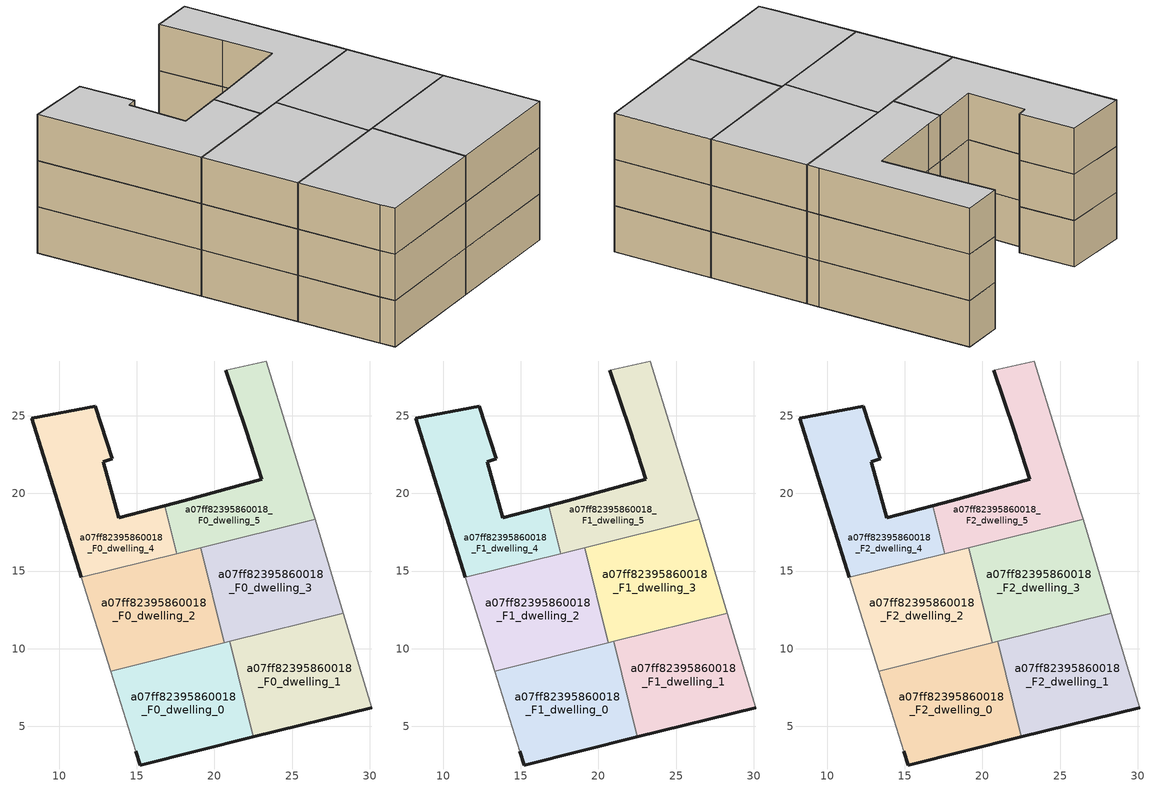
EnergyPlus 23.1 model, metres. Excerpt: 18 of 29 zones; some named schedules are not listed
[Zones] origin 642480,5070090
a07ff82395860018_F0_dwelling_0
 floor ground (EU_floor_Construction): 22.51,4.31 20.98,10.46 13.32,8.56 14.93,3.41 15.23,2.51 z0
 wall outside (EU_wall_Construction): 22.51,4.31 15.23,2.51 14.93,3.41 z0:3
 wall to a07ff82395860018_F0_dwelling_1 (EU_wall_Construction): 20.98,10.46 22.51,4.31 z0:3
 wall adiabatic (EU_wall_Construction): 14.93,3.41 13.32,8.56 z0:3
 wall to a07ff82395860018_F0_dwelling_2 (EU_wall_Construction): 13.32,8.56 20.64,10.38 z0:3
 wall to a07ff82395860018_F0_dwelling_3 (EU_wall_Construction): 20.64,10.38 20.98,10.46 z0:3
a07ff82395860018_F0_dwelling_1
 floor ground (EU_floor_Construction): 30.14,6.21 28.31,12.28 20.98,10.46 22.51,4.31 z0
 wall outside (EU_wall_Construction): 30.14,6.21 22.51,4.31 z0:3
 wall adiabatic (EU_wall_Construction): 28.31,12.28 30.14,6.21 z0:3
 wall to a07ff82395860018_F0_dwelling_3 (EU_wall_Construction): 20.98,10.46 28.31,12.28 z0:3
a07ff82395860018_F0_dwelling_2
 floor ground (EU_floor_Construction): 20.64,10.38 19.12,16.5 11.43,14.59 13.32,8.56 z0
 wall to a07ff82395860018_F0_dwelling_3 (EU_wall_Construction): 19.12,16.5 20.64,10.38 z0:3
 wall adiabatic (EU_wall_Construction): 13.32,8.56 11.43,14.59 z0:3
 wall to a07ff82395860018_F0_dwelling_4 (EU_wall_Construction): 11.43,14.59 17.56,16.12 z0:3
 wall to a07ff82395860018_F0_dwelling_5 (EU_wall_Construction): 17.56,16.12 19.12,16.5 z0:3
a07ff82395860018_F0_dwelling_3
 floor ground (EU_floor_Construction): 28.31,12.28 26.48,18.33 19.12,16.5 20.64,10.38 z0
 wall adiabatic (EU_wall_Construction): 26.48,18.33 28.31,12.28 z0:3
 wall to a07ff82395860018_F0_dwelling_5 (EU_wall_Construction): 19.12,16.5 26.48,18.33 z0:3
a07ff82395860018_F0_dwelling_4
 floor ground (EU_floor_Construction): 17.56,16.12 16.8,19.2 13.83,18.42 12.83,22.02 13.43,22.22 12.33,25.63 8.23,24.83 11.43,14.59 z0
 wall outside (EU_wall_Construction): 11.43,14.59 8.23,24.83 12.33,25.63 13.43,22.22 12.83,22.02 13.83,18.42 16.8,19.2 z0:3
 wall to a07ff82395860018_F0_dwelling_5 (EU_wall_Construction): 16.8,19.2 17.56,16.12 z0:3
a07ff82395860018_F0_dwelling_5
 floor ground (EU_floor_Construction): 26.48,18.33 26.24,19.12 23.34,28.53 20.74,27.92 22.04,24.02 23.04,20.92 18.04,19.52 16.8,19.2 17.56,16.12 z0
 wall outside (EU_wall_Construction): 16.8,19.2 18.04,19.52 23.04,20.92 22.04,24.02 20.74,27.92 z0:3
 wall adiabatic (EU_wall_Construction): 20.74,27.92 23.34,28.53 26.24,19.12 26.48,18.33 z0:3
a07ff82395860018_F1_dwelling_0
 floor to a07ff82395860018_F0_dwelling_0 (EU_floor_Construction): 22.51,4.31 20.98,10.46 13.32,8.56 14.93,3.41 15.23,2.51 z3
 wall outside (EU_wall_Construction): 22.51,4.31 15.23,2.51 14.93,3.41 z3:6
 wall to a07ff82395860018_F1_dwelling_1 (EU_wall_Construction): 20.98,10.46 22.51,4.31 z3:6
 wall adiabatic (EU_wall_Construction): 14.93,3.41 13.32,8.56 z3:6
 wall to a07ff82395860018_F1_dwelling_2 (EU_wall_Construction): 13.32,8.56 20.64,10.38 z3:6
 wall to a07ff82395860018_F1_dwelling_3 (EU_wall_Construction): 20.64,10.38 20.98,10.46 z3:6
a07ff82395860018_F1_dwelling_1
 floor to a07ff82395860018_F0_dwelling_1 (EU_floor_Construction): 30.14,6.21 28.31,12.28 20.98,10.46 22.51,4.31 z3
 wall outside (EU_wall_Construction): 30.14,6.21 22.51,4.31 z3:6
 wall adiabatic (EU_wall_Construction): 28.31,12.28 30.14,6.21 z3:6
 wall to a07ff82395860018_F1_dwelling_3 (EU_wall_Construction): 20.98,10.46 28.31,12.28 z3:6
a07ff82395860018_F1_dwelling_2
 floor to a07ff82395860018_F0_dwelling_2 (EU_floor_Construction): 20.64,10.38 19.12,16.5 11.43,14.59 13.32,8.56 z3
 wall to a07ff82395860018_F1_dwelling_3 (EU_wall_Construction): 19.12,16.5 20.64,10.38 z3:6
 wall adiabatic (EU_wall_Construction): 13.32,8.56 11.43,14.59 z3:6
 wall to a07ff82395860018_F1_dwelling_4 (EU_wall_Construction): 11.43,14.59 17.56,16.12 z3:6
 wall to a07ff82395860018_F1_dwelling_5 (EU_wall_Construction): 17.56,16.12 19.12,16.5 z3:6
a07ff82395860018_F1_dwelling_3
 floor to a07ff82395860018_F0_dwelling_3 (EU_floor_Construction): 28.31,12.28 26.48,18.33 19.12,16.5 20.64,10.38 z3
 wall adiabatic (EU_wall_Construction): 26.48,18.33 28.31,12.28 z3:6
 wall to a07ff82395860018_F1_dwelling_5 (EU_wall_Construction): 19.12,16.5 26.48,18.33 z3:6
a07ff82395860018_F1_dwelling_4
 floor to a07ff82395860018_F0_dwelling_4 (EU_floor_Construction): 17.56,16.12 16.8,19.2 13.83,18.42 12.83,22.02 13.43,22.22 12.33,25.63 8.23,24.83 11.43,14.59 z3
 wall outside (EU_wall_Construction): 11.43,14.59 8.23,24.83 12.33,25.63 13.43,22.22 12.83,22.02 13.83,18.42 16.8,19.2 z3:6
 wall to a07ff82395860018_F1_dwelling_5 (EU_wall_Construction): 16.8,19.2 17.56,16.12 z3:6
a07ff82395860018_F1_dwelling_5
 floor to a07ff82395860018_F0_dwelling_5 (EU_floor_Construction): 26.48,18.33 26.24,19.12 23.34,28.53 20.74,27.92 22.04,24.02 23.04,20.92 18.04,19.52 16.8,19.2 17.56,16.12 z3
 wall outside (EU_wall_Construction): 16.8,19.2 18.04,19.52 23.04,20.92 22.04,24.02 20.74,27.92 z3:6
 wall adiabatic (EU_wall_Construction): 20.74,27.92 23.34,28.53 26.24,19.12 26.48,18.33 z3:6
a07ff82395860018_F2_dwelling_0
 floor to a07ff82395860018_F1_dwelling_0 (EU_floor_Construction): 22.51,4.31 20.98,10.46 13.32,8.56 14.93,3.41 15.23,2.51 z6
 wall outside (EU_wall_Construction): 22.51,4.31 15.23,2.51 14.93,3.41 z6:9
 wall to a07ff82395860018_F2_dwelling_1 (EU_wall_Construction): 20.98,10.46 22.51,4.31 z6:9
 wall adiabatic (EU_wall_Construction): 14.93,3.41 13.32,8.56 z6:9
 wall to a07ff82395860018_F2_dwelling_2 (EU_wall_Construction): 13.32,8.56 20.64,10.38 z6:9
 wall to a07ff82395860018_F2_dwelling_3 (EU_wall_Construction): 20.64,10.38 20.98,10.46 z6:9
 ceiling to a07ff82395860018_F3_dwelling_0 (EU_floor_Construction): 20.98,10.46 22.51,4.31 15.23,2.51 14.93,3.41 13.32,8.56 z9
a07ff82395860018_F2_dwelling_1
 floor to a07ff82395860018_F1_dwelling_1 (EU_floor_Construction): 30.14,6.21 28.31,12.28 20.98,10.46 22.51,4.31 z6
 wall outside (EU_wall_Construction): 30.14,6.21 22.51,4.31 z6:9
 wall adiabatic (EU_wall_Construction): 28.31,12.28 30.14,6.21 z6:9
 wall to a07ff82395860018_F2_dwelling_3 (EU_wall_Construction): 20.98,10.46 28.31,12.28 z6:9
 ceiling to a07ff82395860018_F3_dwelling_1 (EU_floor_Construction): 28.31,12.28 30.14,6.21 22.51,4.31 20.98,10.46 z9
a07ff82395860018_F2_dwelling_2
 floor to a07ff82395860018_F1_dwelling_2 (EU_floor_Construction): 20.64,10.38 19.12,16.5 11.43,14.59 13.32,8.56 z6
 wall to a07ff82395860018_F2_dwelling_3 (EU_wall_Construction): 19.12,16.5 20.64,10.38 z6:9
 wall adiabatic (EU_wall_Construction): 13.32,8.56 11.43,14.59 z6:9
 wall to a07ff82395860018_F2_dwelling_4 (EU_wall_Construction): 11.43,14.59 17.56,16.12 z6:9
 wall to a07ff82395860018_F2_dwelling_5 (EU_wall_Construction): 17.56,16.12 19.12,16.5 z6:9
 ceiling to a07ff82395860018_F3_dwelling_2 (EU_floor_Construction): 19.12,16.5 20.64,10.38 13.32,8.56 11.43,14.59 z9
a07ff82395860018_F2_dwelling_3
 floor to a07ff82395860018_F1_dwelling_3 (EU_floor_Construction): 28.31,12.28 26.48,18.33 19.12,16.5 20.64,10.38 z6
 wall adiabatic (EU_wall_Construction): 26.48,18.33 28.31,12.28 z6:9
 wall to a07ff82395860018_F2_dwelling_5 (EU_wall_Construction): 19.12,16.5 26.48,18.33 z6:9
 ceiling to a07ff82395860018_F3_dwelling_3 (EU_floor_Construction): 26.48,18.33 28.31,12.28 20.64,10.38 19.12,16.5 z9
a07ff82395860018_F2_dwelling_4
 floor to a07ff82395860018_F1_dwelling_4 (EU_floor_Construction): 17.56,16.12 16.8,19.2 13.83,18.42 12.83,22.02 13.43,22.22 12.33,25.63 8.23,24.83 11.43,14.59 z6
 wall outside (EU_wall_Construction): 11.43,14.59 8.23,24.83 12.33,25.63 13.43,22.22 12.83,22.02 13.83,18.42 16.8,19.2 z6:9
 wall to a07ff82395860018_F2_dwelling_5 (EU_wall_Construction): 16.8,19.2 17.56,16.12 z6:9
 ceiling to a07ff82395860018_F3_dwelling_4 (EU_floor_Construction): 12.33,25.63 13.43,22.22 12.83,22.02 13.83,18.42 16.8,19.2 17.56,16.12 11.43,14.59 8.23,24.83 z9
a07ff82395860018_F2_dwelling_5
 floor to a07ff82395860018_F1_dwelling_5 (EU_floor_Construction): 26.48,18.33 26.24,19.12 23.34,28.53 20.74,27.92 22.04,24.02 23.04,20.92 18.04,19.52 16.8,19.2 17.56,16.12 z6
 wall outside (EU_wall_Construction): 16.8,19.2 18.04,19.52 23.04,20.92 22.04,24.02 20.74,27.92 z6:9
 wall adiabatic (EU_wall_Construction): 20.74,27.92 23.34,28.53 26.24,19.12 26.48,18.33 z6:9
 ceiling to a07ff82395860018_F3_dwelling_5 (EU_floor_Construction): 23.34,28.53 26.24,19.12 26.48,18.33 17.56,16.12 16.8,19.2 18.04,19.52 23.04,20.92 22.04,24.02 20.74,27.92 z9
[Building]
EU S2 Campaign: North Axis=0; Terrain=City; Solar Distribution=FullExterior
[Site:Location]
Lyon-Bron: Latitude=45.75; Longitude=5; Time Zone=1; Elevation=198
[SizingPeriod:WeatherFileDays]
AnnualSizingPeriod: Begin Month=1; Begin Day of Month=1; End Month=12; End Day of Month=31; Day of Week for Start Day=Monday; Use Weather File Daylight Saving Period=No; Use Weather File Rain and Snow Indicators=No
[MATERIAL]
EU_InternalMass_Material: Roughness=MediumRough; Thickness=0.1; Conductivity=1; Density=1800; Specific Heat=900; Thermal Absorptance=0.9; Solar Absorptance=0.7; Visible Absorptance=0.7
[MATERIAL:NOMASS] Roughness=MediumRough; Thermal Absorptance=0.9; Solar Absorptance=0.7; Visible Absorptance=0.7
Name | Thermal Resistance
EU_wall_NoMass | 0.776494
EU_floor_NoMass | 0.421597
[CONSTRUCTION]
EU_wall_Construction: EU_wall_NoMass
EU_floor_Construction: EU_floor_NoMass
EU_InternalMass_Construction: EU_InternalMass_Material
[ZONE] Type=1; Multiplier=1; Ceiling Height=autocalculate; Floor Area=autocalculate; Part of Total Floor Area=Yes
Name | Volume
a07ff82395860018_F0_dwelling_0; a07ff82395860018_F1_dwelling_0; a07ff82395860018_F2_dwelling_0 | 146.432
a07ff82395860018_F0_dwelling_1; a07ff82395860018_F1_dwelling_1; a07ff82395860018_F2_dwelling_1 | 146.446
a07ff82395860018_F0_dwelling_2; a07ff82395860018_F1_dwelling_2; a07ff82395860018_F2_dwelling_2 | 146.436
a07ff82395860018_F0_dwelling_3; a07ff82395860018_F1_dwelling_3; a07ff82395860018_F2_dwelling_3 | 146.442
a07ff82395860018_F0_dwelling_4; a07ff82395860018_F1_dwelling_4; a07ff82395860018_F2_dwelling_4 | 146.4375
a07ff82395860018_F0_dwelling_5; a07ff82395860018_F1_dwelling_5; a07ff82395860018_F2_dwelling_5 | 146.444
[INTERNALMASS] Construction=EU_InternalMass_Construction
Name | Zone or ZoneList | Surface Area
a07ff82395860018_F0_dwelling_0_EU_InternalMass | a07ff82395860018_F0_dwelling_0 | 48.811
a07ff82395860018_F0_dwelling_1_EU_InternalMass | a07ff82395860018_F0_dwelling_1 | 48.8152
a07ff82395860018_F0_dwelling_2_EU_InternalMass | a07ff82395860018_F0_dwelling_2 | 48.812
a07ff82395860018_F0_dwelling_3_EU_InternalMass | a07ff82395860018_F0_dwelling_3 | 48.8141
a07ff82395860018_F0_dwelling_4_EU_InternalMass | a07ff82395860018_F0_dwelling_4 | 48.8124
a07ff82395860018_F0_dwelling_5_EU_InternalMass | a07ff82395860018_F0_dwelling_5 | 48.8148
a07ff82395860018_F1_dwelling_0_EU_InternalMass | a07ff82395860018_F1_dwelling_0 | 48.811
a07ff82395860018_F1_dwelling_1_EU_InternalMass | a07ff82395860018_F1_dwelling_1 | 48.8152
a07ff82395860018_F1_dwelling_2_EU_InternalMass | a07ff82395860018_F1_dwelling_2 | 48.812
a07ff82395860018_F1_dwelling_3_EU_InternalMass | a07ff82395860018_F1_dwelling_3 | 48.8141
a07ff82395860018_F1_dwelling_4_EU_InternalMass | a07ff82395860018_F1_dwelling_4 | 48.8124
a07ff82395860018_F1_dwelling_5_EU_InternalMass | a07ff82395860018_F1_dwelling_5 | 48.8148
a07ff82395860018_F2_dwelling_0_EU_InternalMass | a07ff82395860018_F2_dwelling_0 | 48.811
a07ff82395860018_F2_dwelling_1_EU_InternalMass | a07ff82395860018_F2_dwelling_1 | 48.8152
a07ff82395860018_F2_dwelling_2_EU_InternalMass | a07ff82395860018_F2_dwelling_2 | 48.812
a07ff82395860018_F2_dwelling_3_EU_InternalMass | a07ff82395860018_F2_dwelling_3 | 48.8141
a07ff82395860018_F2_dwelling_4_EU_InternalMass | a07ff82395860018_F2_dwelling_4 | 48.8124
a07ff82395860018_F2_dwelling_5_EU_InternalMass | a07ff82395860018_F2_dwelling_5 | 48.8148
[OTHEREQUIPMENT] Fuel Type=Electricity; Design Level Calculation Method=Watts/Area; Power per Zone Floor Area=1; Fraction Latent=0; Fraction Radiant=0; Fraction Lost=0; Carbon Dioxide Generation Rate=0; EndUse Subcategory=EU_Step8_InternalGains
Name | Zone or ZoneList or Space or SpaceList | Schedule
EU_Step8_InternalGain_a07ff82395860018_F0_dwelling_0_f000 | a07ff82395860018_F0_dwelling_0 | EU_Step8_GainSchedule_a07ff82395860018_F0_dwelling_0_f000
EU_Step8_InternalGain_a07ff82395860018_F0_dwelling_1_f000 | a07ff82395860018_F0_dwelling_1 | EU_Step8_GainSchedule_a07ff82395860018_F0_dwelling_1_f000
EU_Step8_InternalGain_a07ff82395860018_F0_dwelling_2_f000 | a07ff82395860018_F0_dwelling_2 | EU_Step8_GainSchedule_a07ff82395860018_F0_dwelling_2_f000
EU_Step8_InternalGain_a07ff82395860018_F0_dwelling_3_f000 | a07ff82395860018_F0_dwelling_3 | EU_Step8_GainSchedule_a07ff82395860018_F0_dwelling_3_f000
EU_Step8_InternalGain_a07ff82395860018_F0_dwelling_4_f000 | a07ff82395860018_F0_dwelling_4 | EU_Step8_GainSchedule_a07ff82395860018_F0_dwelling_4_f000
EU_Step8_InternalGain_a07ff82395860018_F0_dwelling_5_f000 | a07ff82395860018_F0_dwelling_5 | EU_Step8_GainSchedule_a07ff82395860018_F0_dwelling_5_f000
EU_Step8_InternalGain_a07ff82395860018_F1_dwelling_0_f000 | a07ff82395860018_F1_dwelling_0 | EU_Step8_GainSchedule_a07ff82395860018_F1_dwelling_0_f000
EU_Step8_InternalGain_a07ff82395860018_F1_dwelling_1_f000 | a07ff82395860018_F1_dwelling_1 | EU_Step8_GainSchedule_a07ff82395860018_F1_dwelling_1_f000
EU_Step8_InternalGain_a07ff82395860018_F1_dwelling_2_f000 | a07ff82395860018_F1_dwelling_2 | EU_Step8_GainSchedule_a07ff82395860018_F1_dwelling_2_f000
EU_Step8_InternalGain_a07ff82395860018_F1_dwelling_3_f000 | a07ff82395860018_F1_dwelling_3 | EU_Step8_GainSchedule_a07ff82395860018_F1_dwelling_3_f000
EU_Step8_InternalGain_a07ff82395860018_F1_dwelling_4_f000 | a07ff82395860018_F1_dwelling_4 | EU_Step8_GainSchedule_a07ff82395860018_F1_dwelling_4_f000
EU_Step8_InternalGain_a07ff82395860018_F1_dwelling_5_f000 | a07ff82395860018_F1_dwelling_5 | EU_Step8_GainSchedule_a07ff82395860018_F1_dwelling_5_f000
EU_Step8_InternalGain_a07ff82395860018_F2_dwelling_0_f000 | a07ff82395860018_F2_dwelling_0 | EU_Step8_GainSchedule_a07ff82395860018_F2_dwelling_0_f000
EU_Step8_InternalGain_a07ff82395860018_F2_dwelling_1_f000 | a07ff82395860018_F2_dwelling_1 | EU_Step8_GainSchedule_a07ff82395860018_F2_dwelling_1_f000
EU_Step8_InternalGain_a07ff82395860018_F2_dwelling_2_f000 | a07ff82395860018_F2_dwelling_2 | EU_Step8_GainSchedule_a07ff82395860018_F2_dwelling_2_f000
EU_Step8_InternalGain_a07ff82395860018_F2_dwelling_3_f000 | a07ff82395860018_F2_dwelling_3 | EU_Step8_GainSchedule_a07ff82395860018_F2_dwelling_3_f000
EU_Step8_InternalGain_a07ff82395860018_F2_dwelling_4_f000 | a07ff82395860018_F2_dwelling_4 | EU_Step8_GainSchedule_a07ff82395860018_F2_dwelling_4_f000
EU_Step8_InternalGain_a07ff82395860018_F2_dwelling_5_f000 | a07ff82395860018_F2_dwelling_5 | EU_Step8_GainSchedule_a07ff82395860018_F2_dwelling_5_f000
[ZONEVENTILATION:DESIGNFLOWRATE] Schedule=EU_AlwaysOn; Design Flow Rate Calculation Method=AirChanges/Hour; Air Changes per Hour=0.693814; Ventilation Type=Natural; Fan Pressure Rise=0; Fan Total Efficiency=1; Constant Term Coefficient=1; Temperature Term Coefficient=0; Velocity Term Coefficient=0; Velocity Squared Term Coefficient=0; Minimum Indoor Temperature=-100; Maximum Indoor Temperature=100; Delta Temperature=-100; Minimum Outdoor Temperature=-100; Maximum Outdoor Temperature=100; Maximum Wind Speed=40
Name | Zone or ZoneList or Space or SpaceList
EU_ConstantAir_a07ff82395860018_F0_dwelling_0 | a07ff82395860018_F0_dwelling_0
EU_ConstantAir_a07ff82395860018_F0_dwelling_1 | a07ff82395860018_F0_dwelling_1
EU_ConstantAir_a07ff82395860018_F0_dwelling_2 | a07ff82395860018_F0_dwelling_2
EU_ConstantAir_a07ff82395860018_F0_dwelling_3 | a07ff82395860018_F0_dwelling_3
EU_ConstantAir_a07ff82395860018_F0_dwelling_4 | a07ff82395860018_F0_dwelling_4
EU_ConstantAir_a07ff82395860018_F0_dwelling_5 | a07ff82395860018_F0_dwelling_5
EU_ConstantAir_a07ff82395860018_F1_dwelling_0 | a07ff82395860018_F1_dwelling_0
EU_ConstantAir_a07ff82395860018_F1_dwelling_1 | a07ff82395860018_F1_dwelling_1
EU_ConstantAir_a07ff82395860018_F1_dwelling_2 | a07ff82395860018_F1_dwelling_2
EU_ConstantAir_a07ff82395860018_F1_dwelling_3 | a07ff82395860018_F1_dwelling_3
EU_ConstantAir_a07ff82395860018_F1_dwelling_4 | a07ff82395860018_F1_dwelling_4
EU_ConstantAir_a07ff82395860018_F1_dwelling_5 | a07ff82395860018_F1_dwelling_5
EU_ConstantAir_a07ff82395860018_F2_dwelling_0 | a07ff82395860018_F2_dwelling_0
EU_ConstantAir_a07ff82395860018_F2_dwelling_1 | a07ff82395860018_F2_dwelling_1
EU_ConstantAir_a07ff82395860018_F2_dwelling_2 | a07ff82395860018_F2_dwelling_2
EU_ConstantAir_a07ff82395860018_F2_dwelling_3 | a07ff82395860018_F2_dwelling_3
EU_ConstantAir_a07ff82395860018_F2_dwelling_4 | a07ff82395860018_F2_dwelling_4
EU_ConstantAir_a07ff82395860018_F2_dwelling_5 | a07ff82395860018_F2_dwelling_5
[HVACTEMPLATE:THERMOSTAT] Constant Heating Setpoint=20; Constant Cooling Setpoint=50
EU_HeatOnly_a07ff82395860018_F0_dwelling_0; EU_HeatOnly_a07ff82395860018_F0_dwelling_1; EU_HeatOnly_a07ff82395860018_F0_dwelling_2; EU_HeatOnly_a07ff82395860018_F0_dwelling_3; EU_HeatOnly_a07ff82395860018_F0_dwelling_4; EU_HeatOnly_a07ff82395860018_F0_dwelling_5; EU_HeatOnly_a07ff82395860018_F1_dwelling_0; EU_HeatOnly_a07ff82395860018_F1_dwelling_1; EU_HeatOnly_a07ff82395860018_F1_dwelling_2; EU_HeatOnly_a07ff82395860018_F1_dwelling_3; EU_HeatOnly_a07ff82395860018_F1_dwelling_4; EU_HeatOnly_a07ff82395860018_F1_dwelling_5; EU_HeatOnly_a07ff82395860018_F2_dwelling_0; EU_HeatOnly_a07ff82395860018_F2_dwelling_1; EU_HeatOnly_a07ff82395860018_F2_dwelling_2; EU_HeatOnly_a07ff82395860018_F2_dwelling_3; EU_HeatOnly_a07ff82395860018_F2_dwelling_4; EU_HeatOnly_a07ff82395860018_F2_dwelling_5; EU_HeatOnly_a07ff82395860018_F3_dwelling_0; EU_HeatOnly_a07ff82395860018_F3_dwelling_1; EU_HeatOnly_a07ff82395860018_F3_dwelling_2; EU_HeatOnly_a07ff82395860018_F3_dwelling_3; EU_HeatOnly_a07ff82395860018_F3_dwelling_4; EU_HeatOnly_a07ff82395860018_F3_dwelling_5; EU_HeatOnly_a07ff82395860018_F4_dwelling_0; EU_HeatOnly_a07ff82395860018_F4_dwelling_1; EU_HeatOnly_a07ff82395860018_F4_dwelling_2; EU_HeatOnly_a07ff82395860018_F4_dwelling_3; EU_HeatOnly_a07ff82395860018_F4_dwelling_4
[HVACTEMPLATE:ZONE:IDEALLOADSAIRSYSTEM] System Availability Schedule=EU_AlwaysOn; Maximum Heating Supply Air Temperature=50; Minimum Cooling Supply Air Temperature=13; Maximum Heating Supply Air Humidity Ratio=0.0156; Minimum Cooling Supply Air Humidity Ratio=0.0077; Heating Limit=NoLimit; Cooling Limit=NoLimit; Heating Availability Schedule=EU_AlwaysOn; Cooling Availability Schedule=EU_CoolingOff; Dehumidification Control Type=ConstantSensibleHeatRatio; Cooling Sensible Heat Ratio=0.7; Dehumidification Setpoint=60; Humidification Control Type=None; Humidification Setpoint=30; Outdoor Air Method=None; Outdoor Air Flow Rate per Person=0.00944; Outdoor Air Flow Rate per Zone Floor Area=0; Outdoor Air Flow Rate per Zone=0; Demand Controlled Ventilation Type=None; Outdoor Air Economizer Type=NoEconomizer; Heat Recovery Type=None; Sensible Heat Recovery Effectiveness=0.7; Latent Heat Recovery Effectiveness=0.65
Name | Template Thermostat
a07ff82395860018_F0_dwelling_0 | EU_HeatOnly_a07ff82395860018_F0_dwelling_0
a07ff82395860018_F0_dwelling_1 | EU_HeatOnly_a07ff82395860018_F0_dwelling_1
a07ff82395860018_F0_dwelling_2 | EU_HeatOnly_a07ff82395860018_F0_dwelling_2
a07ff82395860018_F0_dwelling_3 | EU_HeatOnly_a07ff82395860018_F0_dwelling_3
a07ff82395860018_F0_dwelling_4 | EU_HeatOnly_a07ff82395860018_F0_dwelling_4
a07ff82395860018_F0_dwelling_5 | EU_HeatOnly_a07ff82395860018_F0_dwelling_5
a07ff82395860018_F1_dwelling_0 | EU_HeatOnly_a07ff82395860018_F1_dwelling_0
